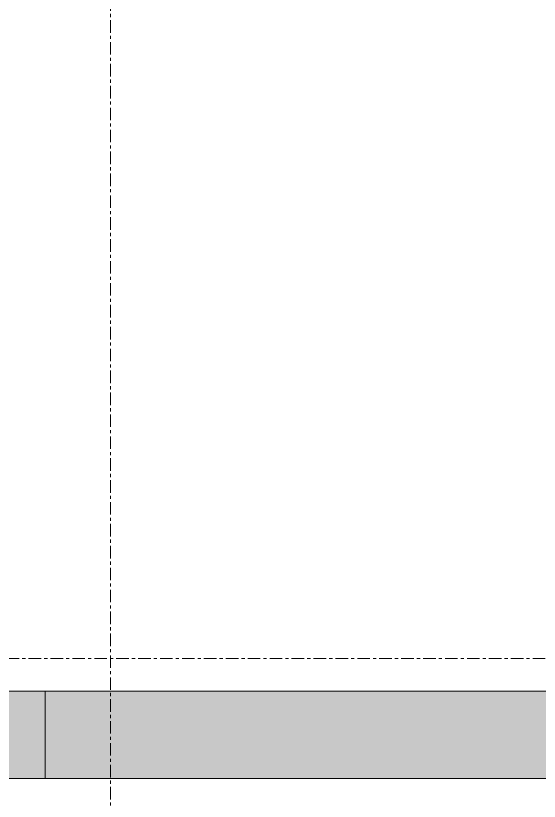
# Model space of a CAD drawing. Header units: inches. Extents: x -3679 to 241, y -496 to 1784.
# Drawn here: x -2673.78 to -2652.88, y 734.29 to 765.67 of the extents above; entities that cross this region are included whole.
import ezdxf

# ---------------------------------------------------------------- set-up
doc = ezdxf.new("R2010")
doc.units = ezdxf.units.IN
doc.header["$MEASUREMENT"] = 0
doc.linetypes.add('Grid Line', pattern=[0.875, 0.5, -0.125, 0.125, -0.125])
doc.layers.add('P-PIPE', color=1, linetype='Continuous', lineweight=9)
doc.layers.add('S-GRID', color=8, linetype='Continuous', lineweight=9)

msp = doc.modelspace()

# ---------------------------------------------------------------- hatches: boundary and pattern name
at = {"layer": 'P-PIPE'}
for points in [[(-2678.669, 735.197), (-2672.614, 735.197), (-2672.611, 736.065), (-2672.614, 738.696), (-2674.25, 738.696), (-2674.76, 738.179), (-2675.996, 736.939), (-2677.751, 738.696), (-2679.386, 738.696), (-2679.383, 737.815), (-2679.384, 735.197)], [(-2594.465, 736.946), (-2547.382, 736.946), (-2547.386, 738.696), (-2672.614, 738.696), (-2672.611, 737.524), (-2672.611, 736.946), (-2661.828, 736.946)]]:
    msp.add_hatch(color=256, dxfattribs=at).paths.add_polyline_path(points, flags=0)
h = msp.add_hatch(color=256, dxfattribs=at)
h.paths.add_polyline_path([(-2547.383, 735.709), (-2547.384, 735.709), (-2548.153, 735.709)], flags=0)
h.paths.add_polyline_path([(-2594.465, 735.196), (-2547.386, 735.196), (-2547.383, 736.283), (-2547.382, 736.946), (-2672.611, 736.946), (-2672.614, 735.196), (-2661.828, 735.196)], flags=0)
h.paths.add_polyline_path([(-2672.612, 735.431), (-2672.612, 735.431), (-2661.828, 735.431)], flags=0)

# ---------------------------------------------------------------- linework, layer by layer
for p, q in [((-2672.614, 738.696), (-2674.25, 738.696)), ((-2547.386, 738.696), (-2672.614, 738.696)), ((-2679.386, 735.196), (-2672.614, 735.196)), ((-2672.614, 735.196), (-2547.386, 735.196))]:
    msp.add_line(p, q, dxfattribs=at)
for ratio, start_param, end_param in [(0.002086, 6.15019, 6.279019), (0.002083, 6.021386, 6.150214), (0.002086, 5.888391, 6.017219), (0.002083, 5.759587, 5.888413), (0.002083, 5.497787, 5.756142), (0.002083, 5.235988, 5.494055), (0.002083, 4.974188, 5.232066), (0.002086, 4.974385, 5.231821), (0.002083, 4.712389, 4.970115), (0.002086, 4.712435, 4.970022), (0.002086, 4.450494, 4.708222), (0.002083, 4.45059, 4.708174), (0.002083, 4.18879, 4.446223), (0.002083, 3.926991, 4.184234), (0.002083, 3.665191, 3.922147), (0.002086, 3.141593, 3.399225), (0.002083, 3.141593, 3.270421), (0.002086, 3.532197, 3.661025), (0.002083, 3.403392, 3.53222)]:
    msp.add_ellipse((-2672.614, 736.946), major_axis=(0, 1.75), ratio=ratio, start_param=start_param, end_param=end_param, dxfattribs=at)
at = {"layer": 'S-GRID', "linetype": 'Grid Line'}
for p, q in [((-2670, 1771.743), (-2670, -484.257)), ((-3666.394, 740), (228, 740))]:
    msp.add_line(p, q, dxfattribs=at)

doc.saveas('drawing.dxf')
